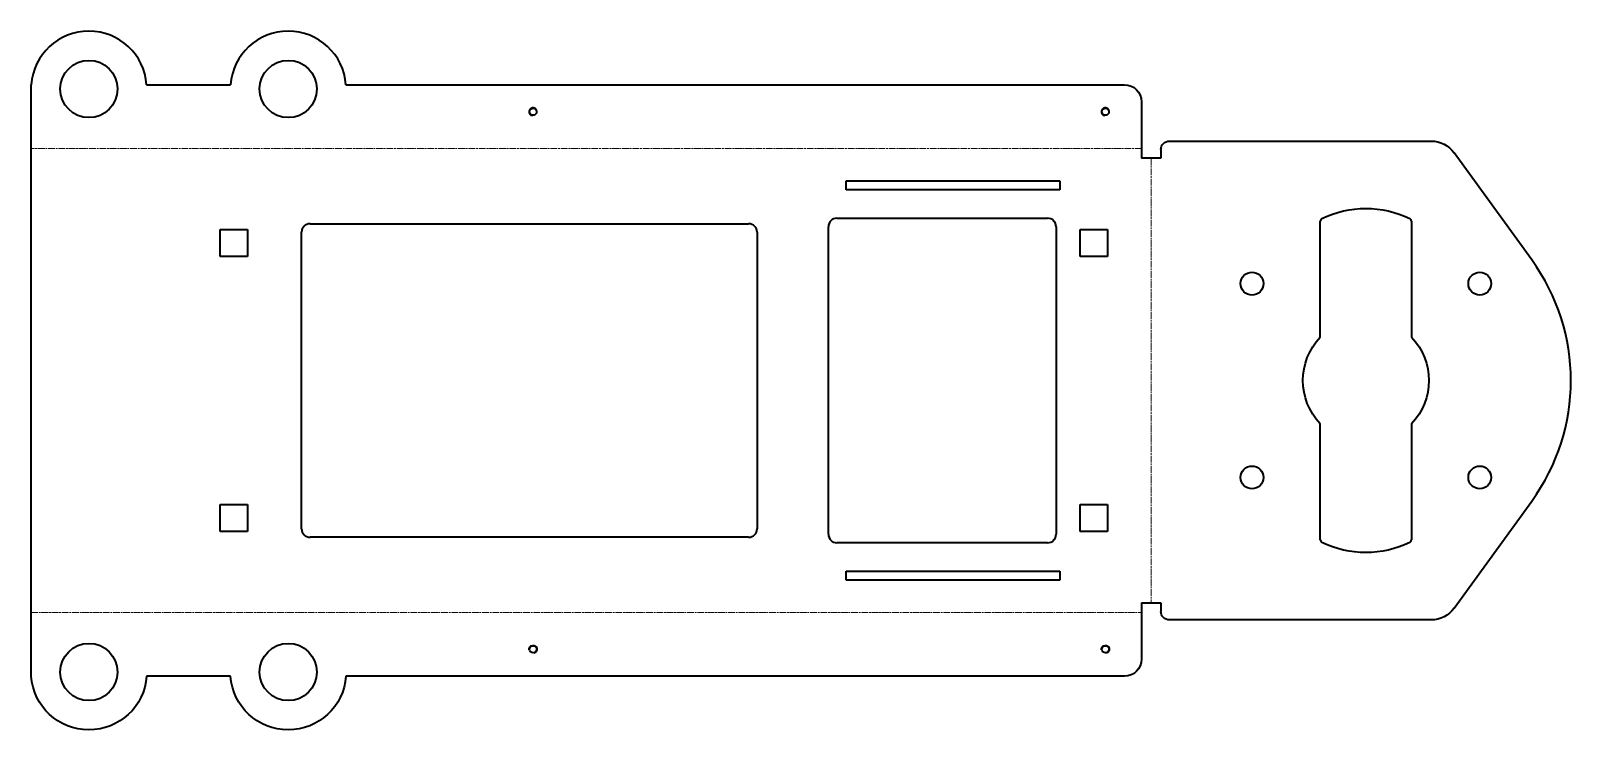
# Model space of a CAD drawing. Header units: inches. Extents: x 0 to 545, y 0 to 245.
import ezdxf

# ---------------------------------------------------------------- set-up
doc = ezdxf.new("R2010")
doc.units = ezdxf.units.IN
doc.header["$MEASUREMENT"] = 0
doc.linetypes.add('Chain', pattern=[13.68, 9.12, -1.14, 2.28, -1.14])
for name, color, linetype, lineweight in [('SIMUMAK Bend Centerline (ISO)', 7, 'Chain', 9), ('SIMUMAK Visible (ISO)', 7, 'Continuous', 35), ('SIMUMAK Visible Narrow (ISO)', 7, 'Continuous', 25)]:
    doc.layers.add(name, color=color, linetype=linetype, lineweight=lineweight)

# ---------------------------------------------------------------- blocks, each defined once
blk = doc.blocks.new('CDR-INSMT-V029-CSM001_Chapa Principal_CDR-INSMT-V029-CSM001 (Desplegada)')
at = {"layer": 'SIMUMAK Bend Centerline (ISO)', "ltscale": 0.263158}
for p, q in [((119.61, 81.39), (-270.39, 81.39)), ((123, 78), (123, -78)), ((-270.39, -81.39), (119.61, -81.39))]:
    blk.add_line(p, q, dxfattribs=at)
at = {"layer": 'SIMUMAK Visible (ISO)'}
for p, q in [((-270.39, -103.79), (-270.39, 103.79)), ((-270.39, 103.79), (-270.34, 103.79)), ((-229.81, 103.79), (-200.34, 103.79)), ((-159.81, 103.79), (113.61, 103.79)), ((119.61, 97.79), (119.61, 78)), ((129.39, 84), (221.29, 84)), ((126.39, 78), (119.61, 78)), ((126.39, 81), (126.39, 78)), ((256.66, 42.29), (229.39, 79.87)), ((15.83, 66.95), (15.83, 70.05)), ((15.83, 70.05), (90.93, 70.05)), ((90.93, 66.95), (15.83, 66.95)), ((90.93, 70.05), (90.93, 66.95)), ((-172.39, 55), (-18.39, 55)), ((12.61, 56.95), (86.61, 56.95)), ((182.39, 15.24), (182.39, 55.89)), ((214.39, 55.89), (214.39, 15.24)), ((-203.92, 43.47), (-203.92, 53)), ((-203.92, 53), (-194.39, 53)), ((-194.39, 53), (-194.39, 43.47)), ((-175.39, -52), (-175.39, 52)), ((-15.39, 52), (-15.39, -52)), ((9.61, -53.95), (9.61, 53.95)), ((89.61, 53.95), (89.61, -53.95)), ((98.08, 43.47), (98.08, 53)), ((98.08, 53), (107.61, 53)), ((107.61, 53), (107.61, 43.47)), ((-194.39, 43.47), (-203.92, 43.47)), ((107.61, 43.47), (98.08, 43.47)), ((182.39, -55.89), (182.39, -15.24)), ((214.39, -15.24), (214.39, -55.89)), ((-203.92, -53), (-203.92, -43.48)), ((-203.92, -43.48), (-194.39, -43.48)), ((-194.39, -43.48), (-194.39, -53)), ((98.08, -53), (98.08, -43.48)), ((98.08, -43.48), (107.61, -43.48)), ((107.61, -43.48), (107.61, -53)), ((229.39, -79.87), (256.66, -42.29)), ((-194.39, -53), (-203.92, -53)), ((107.61, -53), (98.08, -53)), ((-18.39, -55), (-172.39, -55)), ((86.61, -56.95), (12.61, -56.95)), ((15.83, -70.05), (15.83, -66.95)), ((15.83, -66.95), (90.93, -66.95)), ((90.93, -70.05), (15.83, -70.05)), ((90.93, -66.95), (90.93, -70.05)), ((119.61, -78), (119.61, -97.79)), ((119.61, -78), (126.39, -78)), ((126.39, -78), (126.39, -81)), ((221.29, -84), (129.39, -84)), ((-270.34, -103.79), (-270.39, -103.79)), ((-200.34, -103.79), (-229.81, -103.79)), ((113.61, -103.79), (-159.81, -103.79))]:
    blk.add_line(p, q, dxfattribs=at)
for centre, radius in [((-250.07, 102.29), 10.05), ((-180.07, 102.29), 10.05), ((-94.07, 94.29), 1.23), ((106.93, 94.29), 1.23), ((158.39, 34), 4), ((238.39, 34), 4), ((158.39, -34), 4), ((238.39, -34), 4), ((-250.07, -102.29), 10.05), ((-180.07, -102.29), 10.05), ((-94.07, -94.29), 1.23), ((106.93, -94.29), 1.23)]:
    blk.add_circle(centre, radius, dxfattribs=at)
for centre, radius, start, end in [((-250.07, 102.29), 20.32, 4.2334, 175.7666), ((-180.07, 102.29), 20.32, 4.2334, 175.7666), ((-172.39, 52), 3, 90, 180), ((-18.39, 52), 3, 0, 90), ((12.61, 53.95), 3, 90, 180), ((86.61, 53.95), 3, 360, 90), ((183.39, 55.89), 1, 116.179, 180), ((213.39, 55.89), 1, 0, 63.821), ((198.39, 0), 72, 324.0294, 35.9706), ((-172.39, -52), 3, 180, 270), ((-18.39, -52), 3, 270, 0), ((12.61, -53.95), 3, 180, 270), ((86.61, -53.95), 3, 270, 0), ((183.39, -55.89), 1, 180, 243.821), ((213.39, -55.89), 1, 296.179, 360)]:
    blk.add_arc(centre, radius, start, end, dxfattribs=at)
at = {"layer": 'SIMUMAK Visible (ISO)', "extrusion": (0, 0, -1)}
for centre, radius, start, end in [((-113.61, 97.79), 6, 90, 180), ((-129.39, 81), 3, 0, 90), ((-221.29, 74), 10, 90, 144.0294), ((-198.39, 25.38), 35, 63.821, 116.179), ((-198.39, 0), 22.1, 316.3842, 43.6158), ((-198.39, 0), 22.1, 136.3842, 223.6158), ((-198.39, -25.38), 35, 243.821, 296.179), ((-129.39, -81), 3, 270, 0), ((-221.29, -74), 10, 215.9706, 270), ((-113.61, -97.79), 6, 180, 270), ((250.07, -102.29), 20.32, 184.2334, 355.7666), ((180.07, -102.29), 20.32, 184.2334, 355.7666)]:
    blk.add_arc(centre, radius, start, end, dxfattribs=at)
at = {"layer": 'SIMUMAK Visible Narrow (ISO)'}
for centre in [(-94.07, 94.29), (106.93, 94.29)]:
    blk.add_arc(centre, 1.5, 350, 260, dxfattribs=at)
at = {"layer": 'SIMUMAK Visible Narrow (ISO)', "extrusion": (0, 0, -1)}
for centre in [(94.07, -94.29), (-106.93, -94.29)]:
    blk.add_arc(centre, 1.5, 350, 260, dxfattribs=at)

msp = doc.modelspace()

# ---------------------------------------------------------------- block references
msp.add_blockref('CDR-INSMT-V029-CSM001_Chapa Principal_CDR-INSMT-V029-CSM001 (Desplegada)', (270.39, 122.47))

doc.saveas('drawing.dxf')
